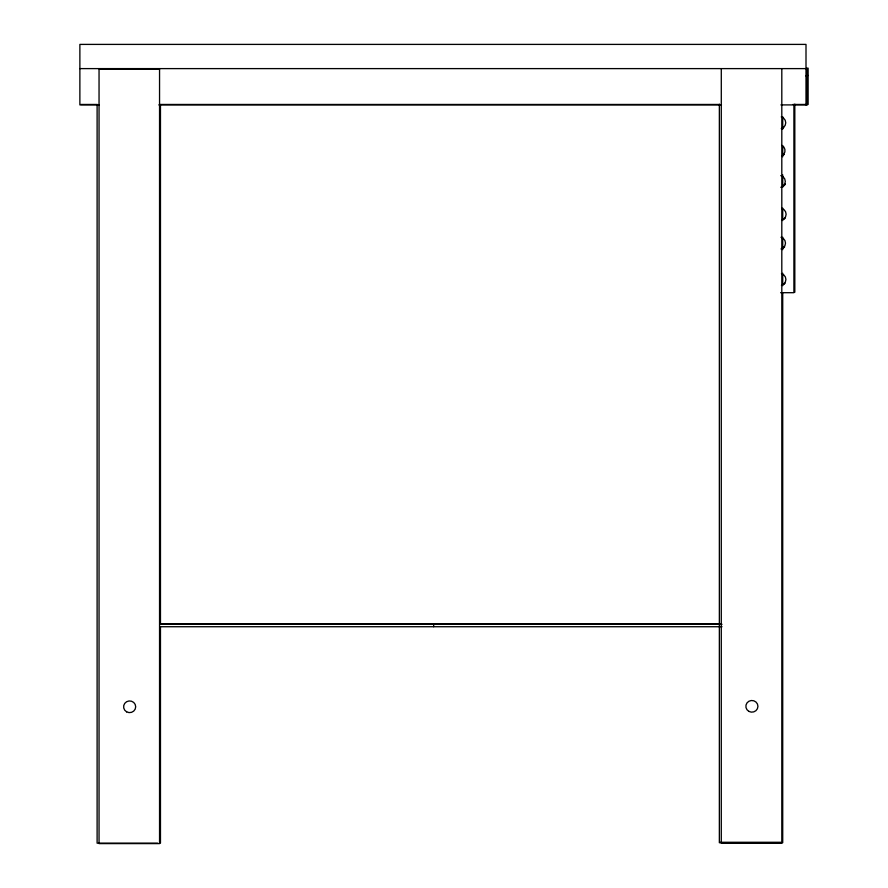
<?xml version="1.0" encoding="UTF-8"?>
<svg xmlns="http://www.w3.org/2000/svg" width="888" height="888" viewBox="0 0 888 888"><rect width="100%" height="100%" fill="white"/><g stroke="black" fill="none" stroke-linecap="round" stroke-linejoin="round"><path stroke-width="1.33" d="M79.876 68.609L807.214 68.609L807.214 104.906L780.896 104.906M806.915 75.491L808.124 75.491M806.004 75.946L807.214 75.946M80.786 104.462L97.414 104.462M159.751 104.462L719.613 104.462M792.895 104.462L808.124 104.462L808.124 68.154L806.915 68.154L806.915 104.462M99.267 104.906L79.876 104.906L79.876 44.4L806.004 44.4L806.004 104.906M158.841 104.906L721.478 104.906M780.596 292.696L793.905 292.696L793.905 104.573M160.728 623.853L720.168 623.853M159.818 624.297L722.022 624.297M159.818 626.728L722.022 626.728M720.268 842.279L780.785 842.279M157.62 843.178L97.114 843.178L97.114 104.651M794.816 104.118L794.816 292.252M782.716 116.65L782.716 129.126M782.716 145.754L782.716 156.832M782.716 174.847L782.716 187.313M782.716 208.103L782.716 220.568M782.716 237.196L782.716 249.672M782.716 273.227L782.716 285.692M782.716 292.618L782.716 842.701L719.358 842.734L719.358 104.207M781.806 68.609L781.806 843.156L721.289 843.156L721.289 68.609M433.677 624.297L433.677 626.728M160.462 104.629L160.462 624.231M160.462 626.995L160.462 843.156M783.627 127.561A6.05 6.05 0 0 1 782.173 128.172M784.148 154.457A6.05 6.05 0 0 1 782.894 155.411M785.38 184.049A6.05 6.05 0 0 1 781.706 186.869M785.258 218.093A6.05 6.05 0 0 1 782.55 219.658M784.637 246.953A6.05 6.05 0 0 1 783.383 247.919M785.059 283.305A6.05 6.05 0 0 1 782.339 284.87M781.262 116.927A6.05 6.05 0 0 1 781.262 128.616M781.984 145.377A6.05 6.05 0 0 1 781.984 155.866M780.796 175.624A6.05 6.05 0 0 1 780.796 187.324M781.64 208.414A6.05 6.05 0 0 1 781.64 220.102M781.007 237.274A6.05 6.05 0 0 1 781.007 248.962M781.429 273.637A6.05 6.05 0 0 1 781.429 285.326M159.551 69.053L99.045 69.053L99.045 843.6L159.551 843.6L159.551 69.053M126.618 711.843A6.05 5.85 0 0 0 135.698 706.781A6.05 5.85 0 0 0 126.618 701.72A6.05 5.85 0 0 0 126.618 711.843M748.873 711.388A6.05 5.85 0 0 0 757.941 706.326A6.05 5.85 0 0 0 748.873 701.265A6.05 5.85 0 0 0 748.873 711.388"/></g></svg>
